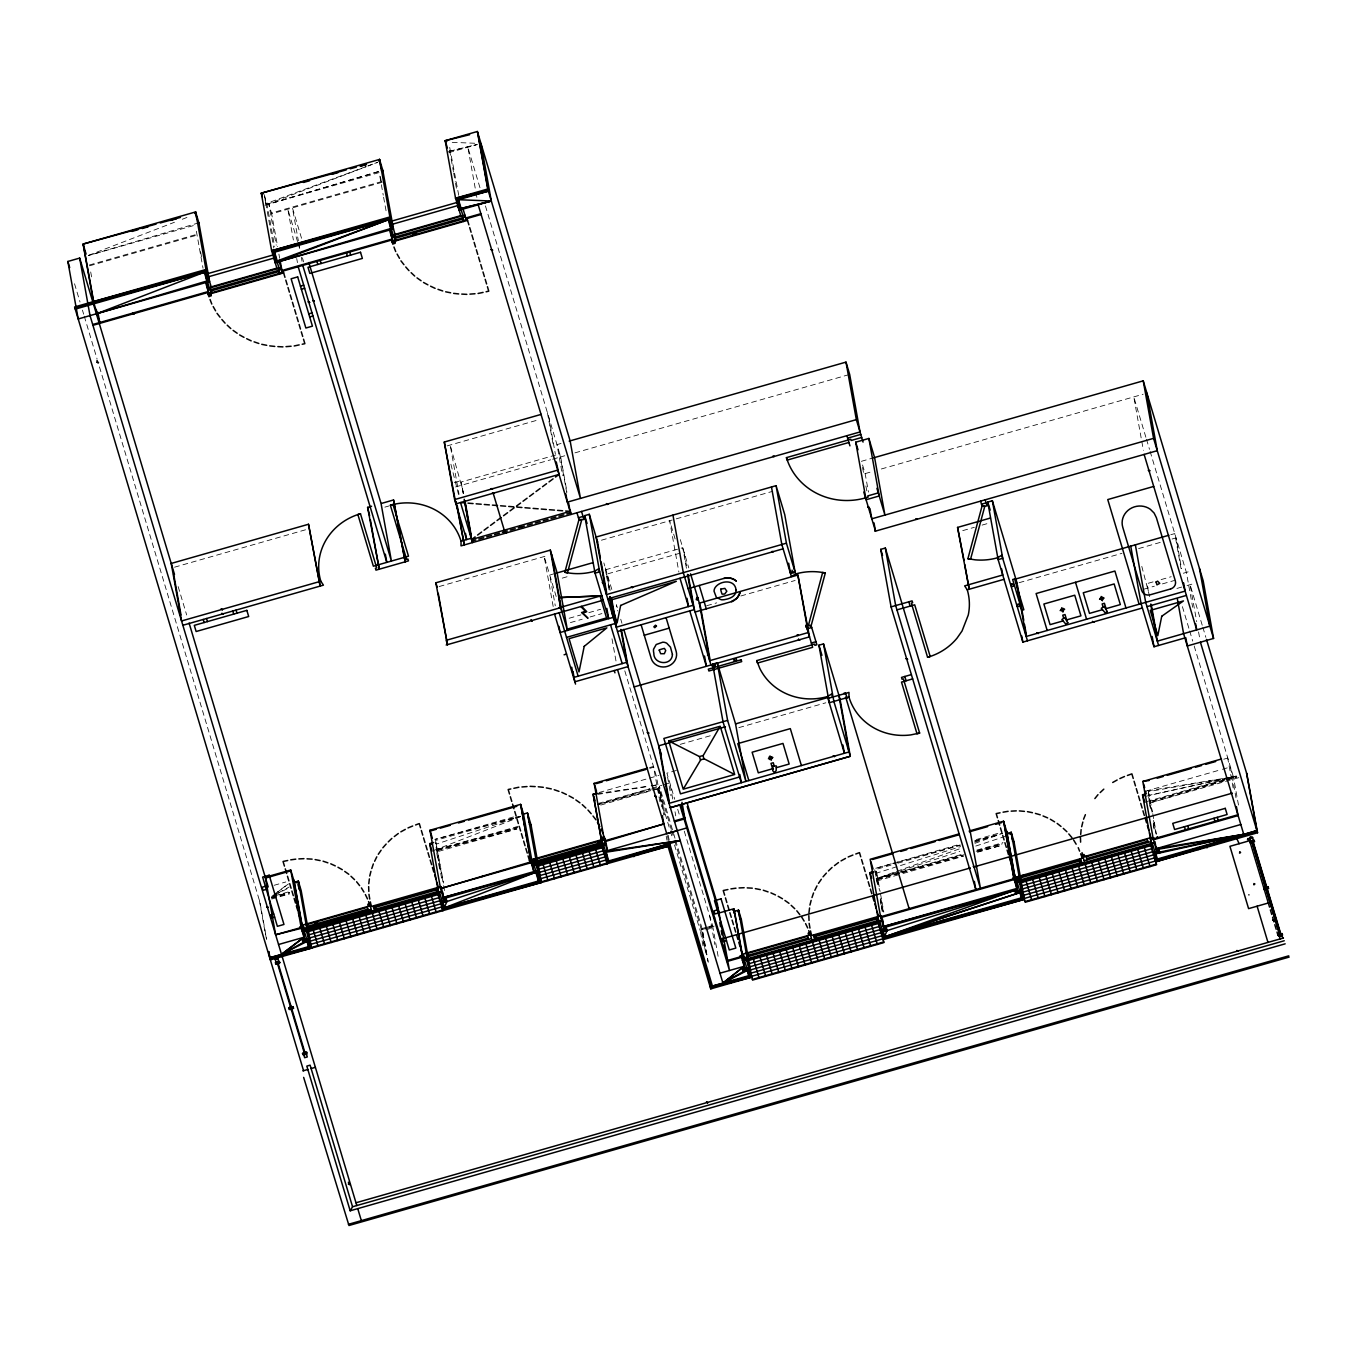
<?xml version="1.0" encoding="UTF-8"?>
<svg xmlns="http://www.w3.org/2000/svg" width="1357" height="1357" viewBox="0 0 1357 1357"><rect width="100%" height="100%" fill="white"/><g stroke="black" fill="none" stroke-linecap="round" stroke-linejoin="round"><path stroke-width="0.75" stroke-dasharray="5 3.75" d="M877.725 884.73L875.706 869.498L895.841 863.747M875.57 876.198L876.775 873.043L875.706 869.498L879.404 890.039M274.368 894.399L287.209 884.611M275.895 893.296L271.163 896.841L276.557 893.89M277.473 892.126L290.093 882.695M278.355 892.906L289.143 887.02M274.809 894.992L287.565 888.547M434.189 850.296L513.845 819.306M515.779 818.542L521.614 816.269M88.629 255.32L174.459 222.26M182.262 219.257L188.114 217.001M266.837 204.449L366.169 166.69M368.12 165.944L377.857 162.246L367.951 165.927M365.966 166.657L265.87 203.686L264.564 196.494M959.178 848.973L876.351 878.624L959.857 851.382M974.954 843.308L998.616 834.843M513.641 818.661L436.581 844.003L435.309 843.359M515.626 818.017L521.546 816.066M975.768 846.056L1005.588 836.268M875.519 872.398L876.775 873.043L960.62 846.581M974.597 842.171L1002.535 833.351L974.343 841.34M650.817 790.605L597.674 804.616L649.392 789.011M1224.506 780.665L1149.447 803.09L1239.06 777.561M1226.541 780.071L1236.685 777.035M198.868 222.802L88.68 255.489L195.272 225.075M378.45 171.559L266.922 204.602L378.705 171.508M1224.506 779.597L1150.346 801.512L1224.726 780.309M1226.507 779.003L1236.532 776.034M449.761 151.17L476.952 144.487M264.886 205.195L379.18 172.56L383.234 195.171M448.794 152.679L477.223 144.571M89.358 265.005L195.934 234.574M381.843 181.499L271.502 212.998L277.659 246.669M89.596 265.802L198.19 234.795M382.097 182.296L271.739 213.795L268.839 204.076L276.217 245.159M447.098 445.91L538.576 419.805M561.052 443.451L556.998 444.621L562.527 475.425M454.307 482.634L460.871 480.751L463.093 493.083M174.527 567.192L307.768 529.145M384.862 507.128L388.848 505.991M455.596 486.942L550.637 459.802M552.638 459.226L564.749 455.765M574.927 452.865L849.669 374.43M874.587 457.53L861.458 461.295L865.138 473.61L868.48 492.099M439.142 586.546L547.906 555.488M601.439 540.205L672.224 520.002M676.261 518.849L772.761 491.285M865.138 473.61L871.228 471.863M881.355 468.979L1143.154 394.225M555.284 573.434L549.738 575.012L555.284 605.833M562.256 578.133L570.347 575.809M679.976 553.198L607.173 573.994L610.141 590.431M569.126 618.266L580.949 614.891M588.819 612.652L600.642 609.276M570.415 622.592L582.238 619.216M590.108 616.96L601.931 613.585M962.741 530.621L974.343 527.313M982.078 525.108L989.813 522.886M706.675 605.731L716.717 602.864M740.854 595.977L795.134 580.474M1170.82 534.709L1174.755 533.589L1181.031 568.515M1019.107 582.696L1121.951 553.334M1138.608 548.584L1160.286 542.393M1172.109 539.017L1176.044 537.898L1181.591 568.702M1153.043 581.899L1146.97 583.629L1148.446 591.839M1161.117 579.592L1171.227 576.708M1183.355 573.231L1191.429 570.924M1143.663 589.243L1154.332 586.207M1162.406 583.9L1174.534 580.44M1176.926 588.429L1185.017 586.122M1187.036 585.545L1195.127 583.239M680.213 744.365L710.542 735.698M738.853 727.623L825.802 702.79M649.511 767.553L653.463 766.434L660.367 804.209M649.749 768.367L653.701 767.231M274.08 885.307L285.818 881.965M513.438 816.965L434.885 839.406L517.441 816.948M599.048 792.522L658.925 775.441M676.414 770.437L666.898 773.151L674.717 799.256M513.506 818.186L435.512 840.458L443.603 883.034M515.507 817.626L521.495 815.913M274.894 895.773L290.5 891.312M518.12 826.328L436.191 849.719L517.221 827.465M598.386 803.412L650.003 788.671M651.988 788.112L661.911 785.279M663.895 784.702L669.849 783.006L672.801 799.443M271.587 897.723L289.516 892.601M517.39 827.549L435.478 850.924L516.83 828.839M597.674 804.616L650.495 789.537M651.631 789.214L659.621 786.941M271.756 899.013L289.414 893.975M438.565 851.382L516.983 828.991M600.744 805.074L650.97 790.741M652.971 790.164L658.993 788.451L652.87 790.062M1223.743 759.208L1227.78 758.054M891.261 863.832L875.095 868.446L895.315 862.882M893.279 863.256L957.974 844.783M976.175 839.576L998.413 833.232M1145.732 791.165L1220.367 769.86M1222.386 769.283L1230.46 766.976L1236.006 797.797M897.859 863.188L960.247 845.36M684.284 831.179L712.578 925.542L702.061 928.544L707.981 961.401M960.824 854.656L876.401 878.759L898.724 872.568M976.904 850.059L1003.044 842.595M1147.038 801.495L1237.16 775.763M714.138 926.102L701.348 929.749L705.046 950.29M877.691 879.404L899.81 873.077M901.811 872.517L964.115 854.723M976.175 851.28L1002.297 843.817M1226.728 779.749L1236.787 776.866M702.994 945.727L700.416 931.343L701.722 930.97L674.65 840.645M705.691 929.833L713.612 927.577M876.775 880.998L900.997 874.078M903.016 873.501L963.572 856.216M977.702 852.179L1001.924 845.258M900.76 871.991L961.621 855.063M977.854 850.551L1002.212 843.766M897.384 862.306L960.213 844.936M974.411 841.018L998.735 834.301M877.742 879.421L900.115 873.246M902.151 872.687L963.182 855.843M977.413 851.908L1001.822 845.174M271.383 897.079L289.448 892.363M706.03 927.509L711.967 925.966M271.485 898.13L289.295 893.618M705.352 928.731L713.358 926.712M448.455 151.543L476.918 144.504M1145.495 796.322L1233.411 776.832L1238.585 805.583M1152.076 812.198L1148.378 791.657L1223.047 778.63M1225.117 778.273L1233.411 776.832L1193.329 643.133M1147.818 790.826L1227.152 777.849M1229.238 777.51L1233.411 776.832L1149.43 795.202L1148.175 794.557M597.826 794.371L649.274 786.263M651.326 785.924L659.553 784.634M597.284 793.608L649.121 786.042M651.19 785.737L659.485 784.516M452.237 142.349L476.867 143.333M1145.868 437.242L1133.774 396.906L1143.391 450.32M1146.478 439.261L1149.498 449.337M1150.108 451.355L1186.374 572.366L1192.667 607.291M1202.217 625.204L1190.072 584.68L1196.721 621.659M1202.828 627.222L1205.864 637.349M1182.405 606.664L1189.088 628.953M1189.682 630.971L1192.718 641.098M1141.797 566.378L1150.108 598.2M1148.378 791.657L1152.398 811.622M680.315 539.645L688.779 567.888M675.107 538.933L669.646 520.732L678.89 572.094M603.865 562.901L604.781 565.988M605.358 567.921L612.346 591.194M617.265 607.648L616.4 604.764L617.52 610.938M620.743 619.216L621.947 623.27M677.72 809.298L679.535 815.32M479.971 187.707L467.843 147.251L475.612 190.387M485.433 205.908L560.678 456.936L566.972 491.862M624.797 670.833L656.381 776.153L661.928 806.974M674.989 838.202L659.332 786.008L665.167 817.745M675.582 840.204L702.349 929.46L708.252 962.334M671.274 829.364L658.62 787.213L663.81 815.15M671.63 830.603L674.039 838.626M657.687 788.824L669.713 828.974M670.324 830.976L672.122 836.998M674.531 845.021L700.416 931.343M449.71 147.404L458.887 196.087M556.183 596.52L544.191 556.54L553.435 607.902M450.914 464.213L458.496 494.389M301.542 238.272L292.434 207.892L298.353 240.766M297.556 241.597L287.837 209.199L293.383 240.019M298.167 243.632L299.982 249.705M302.407 257.796L303.629 261.85M264.242 194.679L266.854 203.397L274.606 246.533M178.157 586.58L186.672 614.975M74.533 283.766L80.012 302M82.438 310.125L83.659 314.179M84.27 316.198L97.026 358.791M99.468 366.899L259.984 902.371L266.65 939.349M1227.542 757.257L1233.7 790.927M1198.57 631.938L1200.046 640.148M1152.772 813.691L1156.452 834.233M1153.552 820.408L1156.13 834.792M1148.548 796.61L1150.753 808.925M1153.348 823.309L1154.451 829.466M1149.243 802.208L1150.346 808.365M1153.297 824.802L1154.044 828.906M862.56 467.453L863.68 473.61M865.885 485.942L867.004 492.099M876.775 873.043L880.099 891.532M880.472 893.584L883.797 912.074M880.88 898.266L883.475 912.65M880.32 899.097L881.049 903.219M881.422 905.272L882.898 913.482M874.722 869.786L875.842 875.943M876.198 877.996L877.691 886.223M880.269 900.59L881.015 904.712M881.388 906.764L882.491 912.922M684.03 552.045L686.981 568.481M686.438 568.278L682.741 547.736L605.884 569.686L609.581 590.227M712.578 925.542L718.124 956.346M709.626 915.687L714.8 944.455M701.722 930.97L706.166 955.633M675.023 811.774L675.752 815.879M667.627 777.273L670.952 795.762M668.204 835.318L669.222 840.339M667.491 835.691L668.238 840.628M666.185 836.065L666.932 840.187M605.527 570.093L606.257 574.198M606.63 576.25L609.208 590.634M612.007 638.791L616.061 661.385M566.785 492.879L559.763 453.849L461.244 481.989L463.449 494.304M548.686 416.921L555.335 453.9M547.397 412.613L553.3 445.469M475.968 192.44L477.087 198.614M449.625 150.39L453.459 171.711M453.679 173.001L455.307 181.991M455.528 183.263L456.783 190.201M463.636 493.286L450.168 445.045L459.039 494.355M380.452 176.631L381.554 182.788M383.607 197.223L386.575 213.66M435.885 842.51L443.281 883.594M443.654 885.646L444.757 891.82M436.055 847.463L441.975 880.337M436.75 853.061L438.226 861.288M438.599 863.34L439.702 869.498M298.727 242.818L299.829 248.976M301.305 257.185L302.051 261.307M296.708 258.509L297.454 262.613M278.897 254.081L279.644 258.186M264.598 196.748L265.344 200.853M265.718 202.905L273.843 248.094M200.615 251.724L201.718 257.898M196.375 231.233L203.024 268.211M259.34 900.217L265.26 933.073M265.531 934.006L266.65 940.164M90.698 271.96L91.818 278.134"/><path stroke-width="1.5" d="M1080.443 837.337L1080.613 842.154M1080.698 834.436L1081.122 829.619M368.765 883.712L369.375 878.912M369.732 876.028L370.936 871.33M699.449 756.561L700.433 759.886L703.978 758.868L702.977 755.561L699.449 756.561L670.256 741.719M808.959 912.769L809.569 907.969M809.925 905.085L811.147 900.386M732.865 910.293L734.171 909.919L733.645 912.905L734.595 911.293L738.53 910.174L741.363 919.656L751.727 977.176L710.763 988.863L668.034 846.344M1081.682 826.769L1082.835 822.054M581.542 511.453L583.951 519.494L578.981 519.578L581.627 520.155L567.463 572.824L564.834 572.247L578.981 519.578L576.946 512.759M806.194 625.764L811.147 625.696L808.501 625.102L822.664 572.45L825.31 573.027L811.147 625.696L816.88 644.779L814.912 645.338L814.539 644.1L756.731 660.605L757.477 663.064L812.639 647.323L805.973 625.051M985.182 499.8L987.031 505.957L982.061 506.042L984.707 506.619L970.543 559.288L967.897 558.711L982.061 506.042L980.585 501.123M371.784 868.531L373.345 863.917M811.978 897.571L813.555 892.957M1083.564 819.221L1085.396 814.675M730.575 983.214L731.813 980.517M374.634 861.254L376.788 856.827M814.828 890.311L816.982 885.884M437.649 893.194L442.891 910.632L446.928 901.523L445.876 897.978L443.976 900.013L440.041 901.15L429.694 843.63L433.629 842.493M1177.316 598.725L1183.592 633.651L1243.758 834.351L1158.725 849.177L1158.522 852.077L1152.907 852.349L1156.842 851.212L1157.742 849.448L1158.522 852.077L1154.586 853.197L1152.907 852.349L1142.543 794.812L1146.495 793.692M873.823 871.55L869.888 872.67L880.235 930.19L884.187 929.07L886.053 927.018L887.122 930.563L883.085 939.672L1024.382 899.335L1014.035 841.815L1011.186 832.333L1007.25 833.452L1003.569 821.206L969.203 831.01M703.147 755.645L719.363 727.691M96.296 309.481L97.026 313.603L204.313 272.265L205.959 269.466L195.612 211.946L83.082 244.073L93.429 301.593L99.943 323.322L208.537 292.315L206.688 282.052M278.558 944.506L303.985 937.246L281.51 954.361L307.021 941.453L308.684 938.654L298.336 881.134L294.384 882.254L304.748 939.773L303.086 942.589L281.51 954.361L90.02 315.604L79.673 258.084L67.85 261.46L78.197 318.98L209.572 281.476L198.868 222.802L197.562 223.176M530.672 860.966L533.861 871.618L523.514 814.098L527.449 812.962L531.045 824.971L541.409 882.491L538.458 880.998L535.845 872.28L446.928 901.523L443.976 900.013L443.23 897.486L445.859 897.978L445.656 900.878L440.041 901.15L441.72 901.998L443.824 909.02L541.409 882.491L535.506 862.798L601.185 844.037L607.088 863.747L608.733 860.932L680.196 840.526L603.492 851.738L593.128 794.218L597.114 793.082M722.636 983.147L743.28 971.629L744.942 968.813L734.171 909.919M564.817 572.247A57.435 53.975 -10.2 0 0 594.485 571.297L598.708 568.753L722.925 983.062L747.232 970.509L748.877 967.694L738.53 910.174L737.58 911.785M1006.487 830.925L1016.834 888.445L883.424 926.543L886.053 927.018L885.867 929.918L881.914 931.038L884.018 938.06L1024.382 899.335L1021.431 897.825L1019.887 892.652L1016.647 892.584L1017.19 889.581L887.122 930.563L880.235 930.19L883.186 931.682L884.73 936.856L1019.887 892.652L1021.533 889.853L1011.186 832.333L1010.253 833.927L1007.25 833.452M1246.829 773.999L1257.549 832.757L1155.74 861.831L1157.385 859.015L1256.904 830.603L1246.557 773.083M194.662 213.541L195.612 211.946L199.208 223.939M378.569 161.042L379.519 159.431L383.115 171.44M381.453 170.677L382.776 170.304L393.462 228.96L275.234 262.715L271.637 250.706L261.29 193.186L379.519 159.431L389.866 216.95L388.204 219.766L275.234 262.715L277.049 268.754M268.584 951.562L269.975 958.653L311.516 948.136L301.169 890.616L298.336 881.134L297.387 882.728L294.384 882.254L290.72 870.007L265.293 877.25L275.641 934.786L301.305 928.324L290.72 870.007M352.549 1206.763L310.108 1065.16L306.818 1066.11L350.191 1210.783L352.549 1206.763L1284.265 940.757M1006.826 832.062L1017.597 890.972L1015.952 893.788L884.73 936.856L1022.703 898.47L1021.533 889.853L1017.597 890.972L1013.933 878.725L1003.569 821.206M684.064 787.738L700.636 759.971M382.844 847.786L386.168 844.054M378.281 854.282L381.13 850.211M818.475 883.339L821.324 879.268M823.037 876.826L826.362 873.111M1094.862 798.578L1097.983 794.676M1248.779 894.823L1249.017 894.874M828.448 870.94L832.045 867.445M388.255 841.9L391.851 838.405M1100.154 792.59L1103.818 789.146M281.51 954.361L303.985 937.246M719.973 973.206L744.179 966.303L722.925 983.062L744.179 966.303L733.832 908.766L717.683 913.38M834.47 865.613L838.49 862.543M394.276 836.574L398.296 833.503M464.569 500.479L471.591 539.509L475.12 536.88M477.562 535.065L481.616 532.046M484.059 530.231L488.113 527.211M490.539 525.396L494.61 522.377M497.035 520.562L501.106 517.543M503.532 515.728L507.603 512.709M510.028 510.894L514.099 507.874M516.525 506.059L520.596 503.04M523.022 501.225L527.093 498.206M529.518 496.391L533.572 493.371M536.015 491.556L540.069 488.537M542.512 486.722L546.566 483.703M549.008 481.905L553.062 478.868M555.505 477.07L559.033 474.441L556.268 461.906M1112.706 782.48L1117.15 780.004M400.841 831.841L405.302 829.398M407.982 827.94L412.698 826.006M841.035 860.898L845.496 858.438M848.176 856.979L852.908 855.046M1119.847 778.596L1124.512 776.509M1239.111 843.698L1236.855 838.66M535.845 872.28L444.536 907.816L442.993 902.642L441.72 901.998L442.891 910.632L441.398 902.405M415.581 824.954L419.279 823.597L420.534 827.736M855.775 853.994L859.49 852.637L860.728 856.793M1127.396 775.475L1131.874 773.863L1133.248 778.477M1019.887 892.652L1015.952 893.788L1014.883 890.243L884.73 936.856L1021.448 897.825L1020.6 891.447L1017.597 890.972M597.284 793.608L593.128 794.218L603.831 852.875L605.137 852.501L608.021 862.136L669.68 843.528L712.696 986.98M1155.74 861.831L1257.176 831.519L1156.69 860.219L1154.586 853.197L1243.758 834.351L1156.079 848.685L1156.418 849.838L1158.725 849.177L1159.794 852.722L1154.586 853.197L1155.74 861.831L1153.891 851.551M97.026 313.603L209.215 280.322L207.909 280.712L205.009 271.061L93.429 301.593M1154.586 853.197L1156.69 860.219L1256.904 830.603L1254.937 831.163M676.956 830.755L666.728 833.69L617.537 669.595M275.505 262.647L273.045 251.299M613.008 617.435L609.581 596.809M747.232 970.509L743.28 971.629L742.228 968.084L743.212 967.812L743.992 970.425L747.232 970.509L748.776 975.683L751.727 977.176L711.713 987.268L750.031 976.311L748.877 967.694L744.942 968.813L741.261 956.566L727.437 960.519M460.956 216.238L455.545 198.207L445.198 140.687L477.376 131.493L570.127 440.872L580.474 498.392L487.723 189.013L477.376 131.493M131.985 231.436L138.041 229.706M142.095 228.553L148.15 226.823M170.405 220.479L176.461 218.748M303.527 182.466L309.617 180.735M331.922 174.358L338.012 172.627M360.317 166.249L366.407 164.519M211.37 287.497L205.959 269.466L74.601 306.97L303.561 1070.707M274.894 261.579L276.217 261.206L274.589 252.215L277.201 260.917L274.894 261.579L273.317 251.571L388.204 219.766L277.201 260.917L275.234 262.715L393.123 227.823L390.816 228.485L388.204 219.766L274.589 252.215L271.637 250.706L389.866 216.95L395.277 234.998M480.972 143.503L491.319 201.023L458.496 199.7L455.545 198.207L487.723 189.013M74.974 308.192L205.026 271.078L206.926 280.984L209.215 280.322M75.246 309.125L204.313 272.265L206.926 280.984M457.665 201.989L459.141 210.216L491.319 201.023L460.108 208.69L458.496 199.7L488.367 191.167L477.749 132.732M207.248 273.775L272.927 255.014M391.155 221.259L456.834 202.515M208.181 276.845L273.86 258.101M392.071 224.346L457.767 205.585M211.183 286.887L276.862 268.143M395.091 234.388L460.769 215.627M207.434 288.634L280.984 267.617M391.325 236.118L464.891 215.118M207.977 290.466L281.544 269.466M391.885 237.967L465.451 216.967M92.7 324.527L208.299 291.518L206.451 281.255M281.849 270.518L392.207 239.019L390.358 228.739M465.756 218.019L480.87 213.694M211.302 290.856L278.948 271.553M395.209 238.357L462.856 219.037M412.816 233.998L415.276 233.285M465.994 218.816L481.107 214.491M92.938 325.324L99.943 323.322L97.857 312.246M207.825 293.519L211.438 292.501L210.064 287.871M283.359 271.96L279.746 272.994L278.372 268.381M391.732 241.02L395.345 239.985L393.954 235.372M467.266 219.461L463.653 220.479L462.262 215.865M211.862 292.705L279.508 273.402M395.769 240.206L463.416 220.886M207.553 292.603L208.113 294.452L283.63 272.876M391.461 240.087L392.003 241.936L467.537 220.377M209.436 294.605L210.861 293.655M209.928 295.3L210.98 294.995M393.835 242.784L394.887 242.496M300.44 286.14L303.731 285.191M301.356 289.211L304.647 288.278M308.751 313.84L312.025 312.907M309.667 316.91L312.958 315.977M465.519 533.42L466.621 539.577L454.629 499.563L444.282 442.043L541.324 414.343M569.194 441.127L845.988 362.115L849.669 374.43L860.016 431.95L461.024 545.87L461.041 541.172A57.401 53.941 -10.2 0 0 390.358 505.228L406.608 559.389L407.914 559.016L408.474 560.865L375.957 570.144L375.414 568.295L376.72 567.921L360.47 513.743L357.858 514.49L373.362 566.208L408.491 556.183L392.987 504.465L390.358 505.211M308.497 524.26L320.133 586.088L308.497 524.26L171.219 563.443L181.567 620.963L320.812 581.22A57.401 53.941 -10.2 0 1 360.487 513.76M370.376 519.901L379.248 569.211L367.611 507.382L371.597 506.246M381.571 503.396L393.547 499.97L405.183 561.798L393.547 499.97M454.629 499.563L557.744 470.133M559.033 474.441L455.918 503.871L444.282 442.043M845.988 362.115L856.335 419.635L567.345 502.141L565.852 493.914M461.041 541.172L471.218 538.271L464.196 499.24M471.591 539.509L570.11 511.368L568.634 503.159M472.049 541.036L475.832 539.967M478.784 539.119L483.703 537.711M486.671 536.863L491.59 535.472M494.542 534.624L499.478 533.216M502.429 532.368L507.348 530.96M510.3 530.112L515.236 528.721M518.187 527.873L524.43 526.092M527.381 525.244L532.317 523.836M535.269 522.988L540.188 521.58M543.156 520.749L548.075 519.341M551.027 518.493L555.963 517.085M558.914 516.237L563.833 514.829M566.785 513.998L570.568 512.912M182.856 625.272L323.424 585.155L320.812 581.22M847.616 438.158L860.762 434.41M848.922 442.467L787.179 460.091L786.432 457.631L850.805 439.261L851.178 440.482L861.678 437.48M589.294 514.303L599.641 571.84L595.045 573.146L584.697 515.626L589.294 514.303L597.589 542.02M578.438 517.729L583.035 516.423M868.87 438.447L879.217 495.967L866.088 499.732L855.724 442.195L868.87 438.447L874.587 457.53L884.934 515.066L876.91 488.283M438.243 593.28L447.488 644.643L435.851 582.798L550.314 550.128L557.133 572.908L567.48 630.428L560.662 607.648L550.314 550.128M776.068 485.67L596.113 537.05L606.46 594.57L786.415 543.19L776.068 485.67L784.736 514.608L795.1 572.128L790.503 573.434L788.654 563.172M873.62 457.818L1143.222 380.842L1203.201 580.932L1213.565 638.452L1187.29 645.966L1185.797 637.739M556.353 573.129L592.805 562.714M878.301 492.896L867.785 495.899L868.158 497.12L865.529 497.883A64.237 60.37 -10.2 0 1 786.449 457.631M601.609 595.621L558.931 607.8M560.662 607.648L446.199 640.317L447.488 644.643M601.863 595.876L558.965 597.572L600.048 595.927L606.528 617.944L567.124 629.19M1143.222 380.842L1153.569 438.362L871.805 518.815L869.956 508.536M446.182 645.016L603.153 600.184M607.749 598.878L783.108 548.805M874.994 531.265L1157.267 450.677L1146.919 393.157M992.357 500.767L1002.721 558.287L998.124 559.61L987.76 502.09L992.357 500.767L1017.105 583.273M981.501 504.193L986.098 502.887M688.101 588.65L723.892 578.421A12.993 12.196 -10.2 0 1 736.24 581M613.279 617.35L560.085 632.532L558.982 626.374M566.531 637.383L615.128 623.508L610.328 596.792M974.36 881.372L975.836 889.598L891.074 606.884L880.727 549.364L885.324 548.041L970.085 830.755L980.433 888.275L895.671 605.561L885.324 548.041M964.776 564.597L969.22 589.243L957.567 527.415L990.457 518.035M825.31 573.027A57.401 53.941 -10.2 0 0 795.643 573.977L791.419 576.521L781.819 544.496L771.471 486.976M797.865 575.012L699.347 603.153L709.694 660.672L808.212 632.549L797.865 575.012L809.501 636.857L634.143 686.913M617.537 631.514L694.377 609.564L688.101 574.639M695.106 612.024L732.39 601.388M564.088 654.786L566.548 654.091M1153.721 486.434L1107.753 499.563L1139.134 604.238M644.253 635.246L669.205 628.121M573.553 677.482L626.764 662.301L620.844 629.427M967.897 558.711L975.276 559.847A57.367 53.907 -10.2 0 0 997.565 557.761L1001.788 555.217L1027.453 640.792M807.11 628.851L811.707 627.528M891.074 606.884L912.091 600.88L912.65 602.729L911.327 603.102L927.577 657.28L930.207 656.534L914.703 604.815L896.96 609.87M927.577 657.28A57.35 53.89 -10.2 0 0 957.041 638.146L962.045 630.988L968.27 615.009A57.469 54.009 -10.2 0 0 967.253 589.803L1004.027 579.303M723.01 721.703L712.646 664.184L717.242 662.861L735.545 723.875L745.892 781.411L727.606 720.397L717.242 662.861M1168.835 535.269L1015.799 578.964L1026.163 636.484L1185.102 591.109L1183.626 582.882M811.35 643.014L815.947 641.691M911.378 674.599L901.523 677.414L902.083 679.263L903.389 678.89L919.639 733.068L910.818 734.9A57.384 53.924 -10.2 0 1 848.973 697.108L829.263 702.722L818.916 645.203L823.512 643.897L839.949 698.753L850.296 756.273L670.341 807.652M1060.156 610.565L1061.802 610.107M1063.006 609.751L1064.651 609.293M1099.56 599.319L1101.206 598.844M1102.41 598.505L1104.055 598.03M1062.938 620.963L1050.064 624.644L1043.872 604.018L1074.744 595.214L1080.935 615.841L1066.619 619.912M1102.342 609.717L1089.467 613.398L1083.276 592.772L1114.148 583.951L1120.339 604.577L1106.023 608.665M727.606 720.397L663.861 738.445L680.468 793.862L739.582 776.984M756.731 660.605L759.835 668.509A57.401 53.941 -10.2 0 0 827.414 696.565L831.637 694.021L832.57 697.108M725.418 726.775L658.688 745.824L669.052 803.344L849.007 751.965L838.66 694.445M735.528 723.892L828.55 697.328M997.565 557.761L1022.856 642.115L1142.39 607.987M1146.987 606.664L1186.391 595.418M827.957 698.414L848.99 692.409L848.956 697.108M912.667 678.907L901.506 682.096L917.01 733.815L919.639 733.068M520.834 805.159L531.181 862.696L440.55 888.564L429.965 830.247L520.596 804.362L523.514 814.098M662.335 815.727L663.81 823.953L604.51 840.882L594.162 783.362L647.543 768.13M265.531 878.064L290.958 870.804M430.203 831.044L436.242 829.314M440.262 828.177L450.337 825.293M458.395 822.987L464.433 821.273M468.47 820.12L516.813 806.312M596.368 783.6L602.304 781.903M606.257 780.784L645.796 769.487M265.395 886.308L262.105 887.241L263.037 890.328L266.311 889.378M292.671 881.236L293.977 880.863M1130.737 546.142L1141.101 603.678L1154.01 646.763L1184.882 637.96M768.401 758.767L770.047 758.309M771.251 757.952L772.896 757.494M772.608 768.757L758.292 772.845L752.117 752.219L782.989 743.415L789.163 764.025L776.289 767.706M273.707 914.007L270.416 914.957L271.332 918.027L274.623 917.095M670.341 807.652L850.296 756.273L833.86 701.416L823.512 643.897M368.239 904.966L369.291 904.661M602.067 838.202L603.119 837.914M603.611 838.609L602.186 839.542M302.153 925.203L371.123 905.509L370.359 901.879M529.417 860.321L604.934 838.762L605.493 840.611M306.275 924.694L367.357 907.256M533.538 859.812L601.185 840.492M529.688 861.237L533.301 860.219L534.675 864.833M605.222 839.678L601.609 840.712L602.983 845.326M275.641 934.769L301.067 927.526L304.748 939.773L307.734 940.248L309.837 947.271L311.516 948.136L306.292 930.698M315.146 923.506L317.606 922.794M437.683 888.513L373.311 906.9L374.43 910.581M440.55 888.564L530.943 861.882L520.596 804.362M597.979 842.748L600.456 842.035M674.327 820.951L684.708 817.983M306.835 926.543L367.917 909.105M534.081 861.661L601.745 842.341M681.994 802.36L684.946 818.797L683.843 818.237M604.747 841.679L663.81 823.953M674.565 821.748L684.946 818.797M304.256 928.612L371.241 909.495M531.503 863.731L605.069 842.731M371.292 909.682L305.613 928.425L306.122 930.088M305.8 929.019L371.479 910.259M535.676 863.391L601.355 844.631M302.17 931.224L441.415 891.464M532.046 865.579L605.612 844.58M304.324 931.258L439.634 892.635M536.185 865.071L601.863 846.31M306.716 932.089L438.074 894.585M536.592 866.461L602.271 847.718M307.649 935.177L439.006 897.672M537.525 869.549L603.203 850.788M686.761 827.957L603.492 851.738L606.121 852.213L680.196 840.526M311.533 948.136L308.684 938.654L304.748 939.773L308.684 938.654L309.837 947.271L308.582 946.626L307.021 941.453L303.798 941.385L303.001 938.756L303.086 942.589L302.034 939.044L304.324 938.382L293.638 879.726M302.017 939.044L304.324 938.382L303.798 941.385L307.734 940.248L308.582 946.626L269.687 957.737L309.837 947.271L269.975 958.653M527.449 812.962L538.152 871.635L443.569 898.639L441.381 887.224M603.831 852.875L606.121 852.213L608.733 860.932M308.565 938.247L439.922 900.743M538.441 872.619L604.119 853.875M303.086 942.589L307.021 941.453M309.481 941.334L440.838 903.83M539.374 875.706L605.052 856.946M310.414 944.404L441.771 906.9M540.29 878.776L605.968 860.016M605.239 853.468L607.088 863.747L605.137 852.501L606.121 852.213L608.021 862.136L669.968 844.461L670.324 845.682M311.33 947.491L442.687 909.987M541.206 881.846L606.884 863.103M275.217 959.501L277.846 958.737M277.761 964.454L277.167 963.623C271.163 964.98 284.291 961.231 278.473 963.249L278.422 964.267M290.313 1006.317L290.262 1007.335C284.461 1009.337 297.59 1005.588 291.585 1006.962L290.975 1006.131M291.433 1010.015L290.822 1009.184C284.817 1010.541 297.946 1006.792 292.145 1008.811L292.077 1009.829M1003.824 822.003L1014.171 879.523L880.744 917.62L870.159 859.286L959.094 833.893M1238.127 815.574L1153.399 839.762L1142.815 781.445L1221.487 758.987M716.462 904.033L717.327 903.796L687.236 803.429M872.415 859.507L892.635 853.74M900.726 851.433L906.781 849.703M910.818 848.549L935.092 841.628M939.129 840.475L959.348 834.691M969.458 831.807L987.642 826.617M995.733 824.31L1001.788 822.579M1149.108 780.512L1142.815 781.445M1157.182 778.206L1163.237 776.492M1167.257 775.339L1191.48 768.418M1195.5 767.265L1201.556 765.535M1205.593 764.381L1215.685 761.514M717.259 909.953L713.969 910.886L714.902 913.973L718.192 913.024M691.476 924.558L693.783 923.896M713.816 918.18L714.664 917.943M303.985 1051.879L303.934 1052.896C298.116 1054.898 311.245 1051.149 305.24 1052.523L304.63 1051.692M303.832 1054.932L306.445 1054.168M725.571 937.653L722.28 938.603L723.213 941.673L726.487 940.74M721.025 939.129L969.424 868.209M974.021 866.902L1231.477 793.387M302.899 1070.894L307.835 1069.486M311.109 1068.553L315.384 1067.331M808.433 934.006L809.501 933.718M1083.073 855.605L1084.124 855.3M742.347 954.259L811.316 934.566L810.553 930.936M1080.647 853.807L1082.004 857.268L1150.973 837.591M746.469 953.734L807.568 936.296M1086.126 856.759L1147.225 839.321M1240.807 824.496L1156.079 848.702L1158.725 849.177L1159.794 852.722L1156.842 851.212L1153.162 838.965L1153.874 837.761L1150.261 838.796L1151.652 843.409M877.877 917.569L813.505 935.94L814.624 939.638M1013.933 878.725L880.506 916.806L884.187 929.07L885.867 929.918L885.069 927.306L883.763 927.679L882.287 919.469M1016.546 877.962L1080.918 859.592L1082.021 863.289M1153.162 838.965L1237.889 814.777L1236.414 806.55M747.029 955.582L808.11 938.145M1086.686 858.608L1147.768 841.17M726.826 961.553L741.499 957.363M744.45 957.669L811.435 938.535M1084.107 860.694L1151.092 841.561M742.364 960.264L881.609 920.504M1015.036 882.406L1154.281 842.663M744.518 960.298L879.828 921.674M1017.19 882.457L1152.483 843.833M746.859 960.96L878.216 923.455M1019.514 883.119L1150.889 845.615M747.775 964.03L879.149 926.526M1020.447 886.189L1151.805 848.685M742.228 968.084L744.518 967.439L743.992 970.425L747.928 969.305L750.031 976.311L712.408 986.064L748.776 975.683L747.928 969.305L744.942 968.813M883.763 927.679L1017.19 889.581L883.424 926.543M748.708 967.117L880.065 929.613M1021.363 889.259L1152.721 851.755M749.624 970.187L880.981 932.683M1022.296 892.346L1153.654 854.842M750.557 973.274L881.914 935.77M1023.212 895.416L1154.57 857.912M751.473 976.345L882.83 938.84M1024.128 898.504L1155.502 861M1255.208 832.095L1257.176 831.519M752.389 979.432L883.763 941.928M1025.061 901.574L1156.418 864.07M1249.967 838.27L1252.596 837.506M1247.439 839.644L1249.576 839.033M1250.187 842.544L1254.445 841.323L1254.089 840.102L1250.136 841.221L1250.509 842.443M1250.272 842.85L1251.917 842.375L1265.402 887.393L1263.774 887.851M1254.547 841.628L1253.223 842.002L1266.726 887.02L1268.032 886.647M1263.859 888.173L1268.133 886.952L1268.49 888.173L1264.232 889.395M1264.317 889.7L1265.962 889.242L1279.447 934.244L1277.819 934.719M1268.591 888.496L1267.268 888.869L1280.771 933.87L1282.077 933.497M1268.303 902.999L1248.593 908.63L1229.917 846.327L1249.627 840.695L1269.541 907.138M1279.346 936.279L1281.975 935.533M355.992 1202.777L1280.143 938.925M1279.261 935.974L1280.177 939.044L1283.434 937.992M350.191 1210.783L1285.181 943.827M348.427 1224.319L1288.777 955.837M1289.15 957.075L348.97 1225.507L303.646 1077.39M389.866 216.95L391.8 228.197L390.816 228.485L388.916 218.562L271.637 250.706M93.803 302.815L204.313 272.265M262.376 196.816L261.29 193.186L346.222 169.913M350.259 168.794L356.331 167.132M360.368 166.029L366.441 164.367M156.123 224.092L83.082 244.073L86.085 254.098M160.177 222.989L180.464 217.425M538.152 871.635L443.23 897.486L537.796 870.482L538.152 871.635L539.713 881.643L443.824 909.02L442.993 902.642L446.928 901.523L441.72 901.998L445.656 900.878L444.875 898.266M608.021 862.136L669.34 845.971L270.348 959.891L268.856 951.664M488.367 191.167L457.224 199.055L458.802 209.063L491.319 201.023M447.369 147.93L445.198 140.687L469.607 134.716M455.545 198.207L488.096 190.251L457.224 199.055L460.125 208.69M1156.69 860.219L1155.842 853.841L1243.758 834.351M478.071 293.468L483.092 292.4M294.181 345.967L299.185 344.899M510.843 788.943L508.18 789.52L509.52 793.981M290.72 859.846L295.775 859.151M727.912 889.53L723.247 890.531L724.638 895.145M486.094 291.755L488.757 291.178L487.434 286.717M302.187 344.254L304.867 343.677L303.527 339.216M513.862 788.298L518.866 787.23M287.701 860.491L283.053 861.474L284.444 866.105M730.914 888.886L735.986 888.19M1000.058 812.809L996.191 813.606L997.429 817.762M1003.06 812.181L1008.115 811.316M469.912 294.13L475.018 293.74M286.005 346.646L291.11 346.239M521.936 786.958L527.042 786.568M298.845 858.913L303.951 858.659M739.039 887.953L744.145 887.699M466.842 294.367L461.753 294.096M282.951 346.883L277.846 346.612M530.095 786.331L535.201 786.602M1011.169 811.147L1016.291 810.858M871.601 878.352L869.888 872.67L873.637 872.483M458.683 293.926L453.628 293.383M274.776 346.425L269.721 345.882M538.254 786.772L543.326 787.314M307.021 858.828L312.11 859.134M747.215 887.885L752.304 888.173M464.942 502.921L460.515 502.565L472.507 542.579L471.778 538.475M467.995 503.159L473.084 503.566M476.137 503.82L481.226 504.227M484.279 504.482L489.368 504.889M492.421 505.126L497.51 505.533M500.563 505.788L505.635 506.195M508.688 506.432L513.777 506.84M516.83 507.094L521.919 507.501M524.972 507.739L530.061 508.163M533.114 508.4L538.203 508.807M541.256 509.062L546.345 509.469M549.398 509.706L554.487 510.113M557.54 510.368L562.629 510.775M565.682 511.012L570.11 511.368M1019.344 810.909L1024.433 811.384M1027.47 811.656L1032.44 812.69M445.656 291.806L450.643 292.79M261.748 344.322L266.735 345.306M315.129 859.592L320.116 860.575M546.311 787.908L551.298 788.892M755.323 888.631L760.31 889.615M1035.391 813.42L1040.242 814.811M435.105 288.346L430.576 286.208M437.972 289.329L442.738 290.975M254.064 341.845L258.831 343.474M554.216 789.723L558.982 791.368M561.849 792.352L566.378 794.49M763.296 890.243L768.062 891.888M770.929 892.872L775.492 894.942M323.085 861.186L327.868 862.831M330.735 863.815L335.281 865.885M251.198 340.861L246.669 338.707M1043.041 815.964L1047.672 817.898M427.896 284.834L423.52 282.46M243.989 337.35L239.612 334.958M869.888 872.67L871.567 873.518M739.684 918.808L741.363 919.656M445.198 140.687L446.877 141.535M261.29 193.186L262.97 194.051M1144.239 795.677L1142.543 794.812L1144.833 802.411M1012.356 840.95L1014.035 841.815M778.172 896.298L782.497 898.758M569.041 795.864L573.434 798.238M529.366 824.123L531.045 824.971M431.373 844.478L429.694 843.63L431.967 851.212M337.961 867.259L342.303 869.701M704.046 758.75L733.17 773.727M1239.823 852.043L1240.62 852.467L1239.535 853.129L1239.823 852.043M1050.352 819.255L1054.61 821.85M1057.154 823.411L1061.021 826.464M417.023 277.88L421.077 280.746M233.116 330.396L237.187 333.245M784.94 900.471L788.994 903.321M575.86 799.952L579.931 802.818M344.729 871.415L348.8 874.281M1063.277 828.398L1066.89 831.722M408.966 270.654L405.743 266.99M411.12 272.672L414.699 276.065M225.075 323.153L221.853 319.489M227.213 325.188L230.792 328.564M791.165 905.323L794.744 908.698M582.255 804.633L585.834 808.009M587.971 810.044L591.194 813.708M350.971 876.266L354.55 879.658M581.593 606.342L586.767 611.719L582.781 612.872L587.988 618.283L581.542 612.55L585.529 611.413L580.864 606.562M1068.79 833.944L1071.962 837.676M801.614 916.942L804.141 921.081M403.945 264.683L400.943 260.832M356.586 881.762L359.605 885.595M796.796 910.801L799.799 914.635M220.038 317.199L217.035 313.348M593.009 816.015L595.994 819.865M361.42 887.902L363.93 892.041M1073.658 840.051L1076.152 844.207M805.583 923.608L807.686 927.951M397.109 254.098L399.501 258.305M597.436 822.393L599.845 826.6M213.202 306.597L215.593 310.821M365.372 894.568L367.493 898.911M637.858 852.62L638.774 854.689M1078.238 847.684L1079.595 851.127M392.003 241.936L392.936 244.345M393.971 247.042L395.701 251.554M808.721 930.665L810.333 934.837M601.253 829.144L602.983 833.656M604.018 836.353L604.934 838.762M208.113 294.452L209.029 296.844M210.064 299.558L211.794 304.053M368.527 901.608L370.139 905.798M1197.841 847.463L1198.638 849.584M669.68 843.528L669.968 844.461M1153.569 438.362L1213.565 638.452M1206.475 639.384L1247.202 775.237M1144.121 454.425L1196.738 629.885L1195.619 623.728M1200.419 642.2L1257.549 832.757M1253.427 840.288L1252.494 837.201L1249.882 837.947L1250.798 841.035M1281.89 935.227L1282.806 938.298M1251.849 837.388L1250.255 836.845L1250.526 837.761M1252.816 841.798L1280.533 934.261M1252.155 841.985L1279.872 934.464M1264.181 888.072L1264.554 889.31M1278.226 934.922L1278.599 936.16L1282.535 935.041L1282.178 933.803L1277.904 935.024L1277.022 932.055M1270.373 909.902L1271.763 914.516M1272.595 917.281L1273.969 921.912M1274.8 924.677L1276.191 929.291M1248.203 838.355L1248.813 840.339M1257.108 906.205L1267.964 942.403M1217.263 817.321L1218.196 820.408M1213.989 818.254L1214.905 821.341M1158.607 645.457L1145.698 602.355L1135.351 544.836M1125.988 607.987L1114.911 571.043L1036.103 593.552L1047.18 630.479M1187.714 825.768L1188.63 828.839M1184.424 826.701L1185.356 829.772M1106.209 609.276L1104.411 603.288L1102.155 603.933L1103.105 607.105M1101.138 596.469L1101.613 597.996M1101.969 599.234L1102.427 600.778M1143.595 784.024L1144.663 787.603M1145.732 791.165L1146.071 792.301M1075.507 582.289L1086.584 619.233M1134.079 781.259L1135.47 785.873M1136.301 788.638L1137.675 793.251M1138.506 796.033L1139.897 800.647M1140.728 803.412L1142.119 808.026M1142.95 810.808L1144.324 815.421M1145.155 818.186L1146.546 822.817M1147.377 825.582L1148.751 830.196M1149.583 832.977L1151.245 838.507M1155.842 853.841L1157.385 859.015M1152.314 843.223L1154.875 851.772M1147.038 838.711L1148.141 842.409M1144.138 846.887L1150.041 866.597M1137.573 848.77L1143.476 868.463M1066.806 620.522L1065.008 614.534L1062.752 615.179L1063.701 618.351M1061.734 607.715L1062.192 609.259M1062.565 610.48L1063.023 612.024M1131.009 850.635L1136.912 870.346M1124.427 852.518L1130.33 872.212M1117.863 854.384L1123.766 874.095M1111.298 856.267L1117.201 875.96M1104.734 858.15L1110.637 877.843M1098.152 860.016L1104.072 879.726M987.76 502.09L990.186 510.13M1091.588 861.899L1097.491 881.592M1085.956 856.148L1087.059 859.846M1084.769 856.488L1083.191 856.946M1084.362 856.08L1083.87 854.469L1082.818 854.774L1083.514 856.844M1084.65 862.543L1083.276 857.912L1012.661 878.081L1012.95 878.997M1085.023 863.764L1090.926 883.475M1082.004 857.268L1082.292 858.201M1079.663 858.947L1079.935 859.88M1078.951 860.151L1079.222 861.084M1079.782 862.933L1080.053 863.849M1078.459 865.647L1084.362 885.341M1071.894 867.513L1077.797 887.224M1065.313 869.396L1071.233 889.089M957.567 527.415L964.047 560.492M1058.748 871.262L1064.651 890.972M967.253 589.803L964.64 585.868L1002.738 574.995L1001.619 568.837M1052.184 873.145L1058.087 892.838M1045.619 875.028L1051.522 894.721M1039.055 876.893L1044.958 896.587M1032.473 878.776L1038.393 898.47M1025.909 880.642L1031.812 900.353M1018.53 877.402L1018.802 878.335M1019.361 880.184L1019.633 881.1M1016.274 877.046L1017.665 881.66M1017.004 881.846L1019.565 890.413M998.26 820.527L999.651 825.158M1000.482 827.923L1001.856 832.536M1002.687 835.301L1004.078 839.932M1004.909 842.697L1006.3 847.311M1007.115 850.093L1008.505 854.706M1009.337 857.471L1010.728 862.085M1013.764 872.246L1015.019 876.401M1014.883 890.243L1015.952 893.788L1015.867 889.955L1016.664 892.584L1020.6 891.447L1022.703 898.47L884.018 938.06L883.186 931.682L887.122 930.563L881.914 931.038L883.085 939.672L881.965 933.514M856.335 419.635L863.069 442.094M908.8 601.813L910.106 606.121M855.724 442.195L858.014 449.829M846.887 435.699L849.94 445.859M863.781 492.031L875.502 531.13L874.01 522.903M880.727 549.364L882.542 555.42M904.814 676.481L906.103 680.79M942.911 920.25L943.556 922.404M845.699 693.359L846.989 697.668M845.954 697.956L909.122 908.647M818.916 645.203L821.935 655.312M786.415 543.19L795.643 573.977M792.013 570.177L792.709 572.484M827.414 696.565L844.41 753.271L842.934 745.061M870.923 861.882L873.077 869.023M881.49 916.535L881.219 915.602L810.604 935.77L811.995 940.384M861.559 859.558L862.95 864.188M863.781 866.953L865.155 871.567M865.987 874.332L867.377 878.963M868.209 881.728L869.583 886.342M870.414 889.123L871.805 893.737M872.636 896.502L874.01 901.116M874.841 903.898L876.232 908.512M877.063 911.276L878.301 915.432M879.641 921.064L882.203 929.63M877.606 916.637L878.98 921.25M875.91 918.129L876.181 919.045M876.741 920.894L877.012 921.827M871.465 924.745L877.385 944.438M864.901 926.61L870.804 946.321M858.336 928.493L864.239 948.187M851.772 930.359L857.675 950.07M801.393 765.552L790.317 728.624L737.767 743.619L748.843 780.563M845.207 932.242L851.11 951.936M838.626 934.108L844.546 953.818M832.062 935.991L837.964 955.684M774.202 765.908L773.253 762.736L770.997 763.38L772.795 769.368M825.497 937.874L831.4 957.567M769.979 755.917L770.437 757.443M770.81 758.682L771.268 760.225M818.933 939.739L824.835 959.433M815.489 935.38L815.761 936.296M816.32 938.145L816.592 939.078M814.217 934.736L814.505 935.652M811.316 934.566L811.588 935.482M812.368 941.622L818.271 961.316M810.129 934.905L808.551 935.346M809.807 934.99L809.247 932.887L808.195 933.175L808.891 935.261M807.381 935.685L808.484 939.383M699.262 585.461L706.285 608.835M805.804 943.488L811.707 963.199M690.56 573.824L700.636 607.461L709.881 658.823M799.222 945.371L805.125 965.064M712.646 664.184L714.427 670.087M710.983 664.981L683.3 572.62L672.953 515.1M792.658 947.237L798.561 966.947M679.993 578.252L688.491 606.579L687.015 598.352M689.78 610.887L706.386 666.287L704.537 656.025M722.959 721.568L741.295 782.718L739.819 774.491M786.093 949.12L791.996 968.813M779.529 950.986L785.432 970.696M772.947 952.868L778.867 972.562M666.066 617.656L676.125 651.207A12.976 12.196 -10.2 0 1 667.508 666.355A12.976 12.196 -10.2 0 1 651.36 658.908L641.115 624.78M766.383 954.751L772.286 974.445M759.818 956.617L765.721 976.311M753.254 958.5L759.157 978.193M733.832 908.766L734.595 911.293M746.299 953.123L747.402 956.821M744.993 959.518L743.619 954.887L740.006 955.922L740.277 956.855M744.348 959.704L746.91 968.253M725.469 897.91L726.843 902.541M727.674 905.306L729.065 909.919M729.896 912.701L731.27 917.315M732.102 920.08L733.492 924.694M734.324 927.476L735.715 932.089M736.546 934.854L737.92 939.468M738.751 942.25L740.142 946.864M740.973 949.629L742.635 955.175M687.253 806.567L719.142 912.973M680.722 804.684L727.674 961.316M679.857 804.938L729.489 970.492L717.327 903.796M623.779 629.343L661.419 754.933M584.697 515.626L587.072 523.531M594.485 571.297L608.682 618.656L606.833 608.394M610.531 624.814L622.168 663.607M478.19 204.771L571.026 514.456L570.296 510.351M668.984 844.733L712.069 988.49M614.263 670.545L614.958 672.851M466.978 218.528L468.877 224.838M469.709 227.62L471.1 232.234M471.914 234.998L473.305 239.612M474.136 242.394L475.527 247.008M476.358 249.773L477.732 254.387M478.563 257.168L479.954 261.782M480.785 264.547L482.159 269.178M482.99 271.943L484.381 276.557M485.212 279.321L486.603 283.952M463.076 209.08L466.282 219.732M458.496 199.7L461.109 208.418L458.802 209.063L457.326 200.853M461.109 209.64L462.924 215.678M462.483 217.815L463.602 221.496M559.152 612.753L578.15 676.176M554.555 614.059L575.538 684.098M521.97 526.787L522.428 528.331M520.189 525.634L520.647 527.161M594.162 783.362L596.537 791.301M594.027 797.17L595.112 800.783M604.238 839.966L607.427 850.618L605.578 840.339M603.763 839.101L602.864 837.082L601.813 837.371L602.508 839.457M603.644 845.14L605.459 851.178M600.998 839.881L602.101 843.579M493.202 493.236L505.194 533.25M594.603 845.92L595.112 847.582M595.282 848.193L600.523 865.613M588.039 847.786L588.531 849.448M588.717 850.059L593.942 867.496M581.475 849.669L581.966 851.331M582.153 851.942L587.377 869.362M394.836 237.119L395.939 240.817M391.817 228.197L388.916 218.562L273.317 251.571L276.217 261.206M391.495 229.52L393.309 235.558M394.768 241.156L393.191 241.597M394.446 241.241L395.124 243.327L394.073 243.615L393.513 241.512M389.527 230.079L392.716 240.732M574.91 851.551L575.402 853.214M575.589 853.807L580.813 871.245M568.329 853.417L568.837 855.08M569.024 855.69L574.248 873.111M561.764 855.3L562.273 856.962M562.443 857.556L567.667 874.994M555.2 857.166L555.692 858.828M555.878 859.439L561.103 876.876M548.635 859.049L549.127 860.711M549.314 861.322L554.538 878.742M542.071 860.915L542.563 862.577M542.749 863.188L547.974 880.625M533.352 859.202L534.454 862.899M534.03 865.02L535.828 871.058M349.75 251.995L350.666 255.082M510.351 796.763L511.742 801.376M512.573 804.141L513.947 808.755M514.778 811.537L516.169 816.151M517 818.916L518.374 823.529M519.205 826.311L520.596 830.925M521.427 833.69L522.818 838.304M523.649 841.086L525.023 845.699M525.854 848.464L527.245 853.095M528.077 855.86L529.959 862.17M346.459 252.945L347.392 256.015M435.851 582.798L437.141 587.106M320.184 260.442L321.117 263.512M316.91 261.375L317.826 264.462M308.836 262.563L381.063 503.532L391.427 561.052L302.781 265.412M298.184 266.718L386.813 562.375L385.337 554.148M367.611 507.382L369.63 515.796M283.087 271.044L284.97 277.354M285.801 280.119L287.192 284.733M288.023 287.514L289.397 292.128M290.228 294.893L291.619 299.507M292.45 302.289L293.841 306.903M294.673 309.667L296.047 314.281M296.878 317.063L298.269 321.677M299.1 324.442L300.474 329.056M301.305 331.837L302.696 336.451M279.186 261.596L282.375 272.248M277.218 262.155L279.016 268.194M278.592 270.314L279.695 274.012M429.965 830.247L432.34 838.185M441.296 887.478L441.025 886.562L370.41 906.713L371.801 911.344M440.313 887.766L443.976 900.013L442.501 891.803M421.365 830.518L422.739 835.132M423.571 837.897L424.962 842.527M425.793 845.292L427.184 849.906M428.015 852.688L429.389 857.302M430.22 860.067L431.611 864.68M432.442 867.462L433.816 872.076M434.647 874.841L436.038 879.455M436.869 882.237L438.107 886.392M439.447 892.024L442.009 900.573M437.412 887.597L438.786 892.211M435.716 889.072L435.987 890.005M436.547 891.854L436.818 892.77M431.085 895.06L436.309 912.498M424.52 896.943L429.745 914.381M417.956 898.826L423.18 916.246M411.392 900.692L416.616 918.129M404.81 902.575L410.035 919.995M398.246 904.441L403.47 921.878M210.946 289.635L212.048 293.316M207.587 282.035L209.402 288.057M210.539 293.757L211.234 295.826L210.182 296.131L209.283 294.113M205.619 282.595L208.808 293.248M391.681 906.323L396.906 923.744M385.117 908.189L390.341 925.627M378.552 910.072L383.777 927.493M375.278 906.323L375.567 907.256M376.11 909.105L376.398 910.021M374.023 905.696L374.295 906.612M371.123 905.509L371.394 906.442M371.971 911.938L377.195 929.375M369.935 905.848L368.358 906.306M369.613 905.95L369.053 903.83L368.001 904.135L368.68 906.205M367.17 906.646L368.29 910.326M364.728 911.548L365.237 913.21M365.406 913.821L370.631 931.258M358.163 913.431L358.655 915.093M358.842 915.704L364.066 933.124M351.599 915.297L352.091 916.959M352.277 917.569L357.502 935.007M345.017 917.179L345.526 918.842M345.713 919.452L350.937 936.873M338.453 919.045L338.962 920.708M339.131 921.318L344.356 938.756M331.888 920.928L332.38 922.59M332.567 923.201L337.791 940.622M236.067 610.09L236.983 613.177M232.776 611.023L233.709 614.11M325.324 922.811L325.816 924.473M326.002 925.067L331.227 942.504M318.759 924.677L319.251 926.339M319.438 926.95L324.662 944.37M312.195 926.56L312.687 928.222M312.873 928.816L318.098 946.253M297.912 884.493L299.49 889.751L298.336 881.134M306.088 924.083L307.208 927.781M304.799 930.461L303.425 925.847L299.812 926.882L300.084 927.798M304.138 930.648L306.716 939.214M285.275 868.87L286.649 873.484M287.48 876.266L288.871 880.88M289.703 883.644L291.077 888.258M291.908 891.04L293.299 895.654M294.13 898.419L295.504 903.033M296.335 905.814L297.726 910.428M298.557 913.193L299.948 917.824M300.779 920.589L302.441 926.136M206.501 618.521L207.434 621.608M203.228 619.471L204.144 622.541M79.673 258.084L174.51 574.418M189.098 623.084L268.211 886.986M282.154 956.515L356.823 1205.559M357.739 1208.629L361.352 1220.638M348.393 1182.201L349.088 1184.508M279.695 962.554L279.321 961.333L275.386 962.452L275.759 963.691M292.993 1006.894L293.349 1008.115M306.648 1052.455L307.021 1053.677L303.069 1054.813L302.713 1053.575M278.677 961.519L277.744 958.449L275.132 959.195L276.048 962.266M306.36 1053.863L307.276 1056.95L304.647 1057.697L303.731 1054.626M67.85 261.46L69.682 267.533M278.049 963.029L305.003 1052.913M97.009 360.334L97.704 362.641M277.405 963.216L304.341 1053.1M289.041 1008.014L289.414 1009.252M560.492 607.359L558.982 598.047M1082.038 852.62L1082.988 856.996M809.959 928.103L809.145 923.354M369.749 899.063L368.951 894.314M1199.52 568.617L1209.867 626.137L1157.317 641.149L1150.668 604.17M1151.228 604.374L1156.758 635.178M1152.161 636.501L1154.01 646.763M1156.096 847.107L1156.842 851.212M1154.943 841.611L1156.418 849.838M1017.462 585.325L1023.755 620.251M1024.484 624.356L1026.333 634.635M1021.736 635.941L1022.856 642.115M882.321 918.791L884.17 929.07M687.541 574.452L693.088 605.256L616.231 627.205L611.057 598.437M719.787 922.523L720.533 926.644M721.279 930.749L722.009 934.854M723.858 945.134L724.604 949.238M709.66 982.705L710.763 988.863M659.994 750.133L669.238 801.495M621.404 629.631L628.054 666.609L574.842 681.791L573.01 671.528M611.617 598.641L616.417 625.34M597.402 541.358L600.354 557.795M601.1 561.9L606.647 592.721M551.604 554.436L561.951 611.956M571.704 667.203L573.197 675.43M465.112 501.496L471.032 534.37M457.275 505.89L464.298 544.92L455.986 501.581M390.595 229.537L392.444 239.816L282.103 271.315L280.017 260.239M173.628 573.926L181.007 615.009M83.456 245.295L94.074 303.747M379.519 159.431L381.13 168.811M205.959 269.466L207.909 280.712M195.612 211.946L196.901 219.444M527.788 814.115L529.06 822.121M1011.186 832.333L1012.118 839.22M738.53 910.174L739.463 917.078M808.84 915.653L809.026 920.47M368.646 886.613L368.833 891.43M743.212 967.812L743.28 971.629M482.498 875.723L482.515 876.588M482.702 896.926L482.719 899.25M723.892 578.421A12.993 12.213 -10.2 0 1 736.291 581.05M659.214 650.139L660.689 653.718L664.319 653.718L665.744 650.546L664.438 648.425A28.429 26.716 -10.2 0 0 659.485 649.85L659.214 650.139M97.11 362.2L98.467 362.641L97.11 362.2M266.837 906.951L268.194 907.392L266.837 906.951M602.423 582.696L603.797 583.137L602.423 582.696M647.374 732.644L648.748 733.102L647.374 732.644M973.41 866.461L974.784 866.919L973.41 866.461M312.856 300.592L314.23 301.05L312.856 300.592M491.183 249.688L492.557 250.129L491.183 249.688M655.007 796.118L656.364 796.559L655.007 796.118M792.098 572.043L793.472 572.501L792.098 572.043M867.768 506.924L869.142 507.382L867.768 506.924M906.154 658.756L907.528 659.214L906.154 658.756M1148.412 470.319L1149.786 470.777L1148.412 470.319M348.478 1184.067L349.852 1184.525L348.478 1184.067M707.54 655.041L708.914 655.499L707.54 655.041M720.414 938.705L721.788 939.146L720.414 938.705M806.058 626.917L807.432 627.375L806.058 626.917M968.813 867.785L970.187 868.226L968.813 867.785M1272.968 920.114L1274.342 920.572L1272.968 920.114M308.26 301.916L309.633 302.357L308.26 301.916M1230.884 792.946L1232.258 793.404L1230.884 792.946M772.964 765.874L772.727 770.708L774.338 772.354L776.136 770.793L776.374 765.976L772.964 765.874M736.003 589.973C736.444 595.842 730.287 598.641 725.435 599.421A10.924 10.262 -10.2 0 1 721.229 599.726L716.36 597.368L714.053 591.245A7.65 7.192 -10.2 0 1 715.241 587.428C720.16 580.355 735.189 578.998 736.003 589.973M672.427 654.464C671.936 666.253 653.429 664.642 653.82 653.124A10.924 10.262 -10.2 0 1 653.582 649.155L656.211 644.507L662.742 642.2A7.684 7.209 -10.2 0 1 666.762 643.235L670.46 647.119L672.427 654.464M668.747 740.939L683.216 789.18L734.68 774.491L720.211 726.249L668.747 740.939M1064.024 609.395L1062.463 611.464L1060.699 609.615L1063.04 608.377L1064.024 609.395M715.224 665.507L713.663 667.576L711.899 665.727L714.24 664.489L715.224 665.507M733.594 658.959L734.307 661.368L736.647 660.113L736.257 658.773L733.594 658.959M769.232 757.155L769.962 759.564L772.303 758.309L771.912 756.969L769.232 757.155M1103.428 598.149L1101.884 600.218L1100.12 598.369L1102.461 597.114L1103.428 598.149M1156.079 581.983L1156.944 584.867L1159.76 583.374L1157.64 581.152L1156.079 581.983M584.205 646.373L579.015 671.919L569.058 638.672L606.85 627.867L584.205 646.373M620.658 605.443L617.096 622.948L610.277 600.167L676.329 581.305L620.658 605.443M1161.745 616.248L1157.809 635.653L1150.244 610.413L1183.457 600.93L1161.745 616.248M656.466 626.069L654.82 627.697L653.837 626.815L655.499 625.187L656.466 626.069M771.811 757.732L771.505 758.851L769.436 758.41L770.929 756.935L771.811 757.732M1061.496 609.072L1061.208 610.209L1063.26 610.65L1062.684 608.733L1061.496 609.072M1100.917 597.826L1100.612 598.963L1102.664 599.404L1102.97 598.284L1100.917 597.826M720.821 589.125L720.703 589.498A28.446 26.733 -10.2 0 0 722.094 594.145L724.706 594.044L726.826 591.228L724.859 588.378L720.821 589.125M740.057 592.483L737.055 598.081L731.542 601.626A12.993 12.196 -10.2 0 0 740.074 592.449M416.022 233.082L414.564 233.065L416.022 233.082M505.94 533.03L504.482 533.013L505.94 533.03M132.664 313.263L133.817 314.095L132.664 313.263M774.338 456.41L772.879 456.376L774.338 456.41M798.476 639.283L799.629 640.114L798.476 639.283M833.385 755.713L834.521 756.544L833.385 755.713M1022.957 875.418L1024.111 876.249L1022.957 875.418M1157.182 837.099L1158.335 837.931L1157.182 837.099M1205.898 846.785L1207.052 847.616L1205.898 846.785M1237.007 950.528L1238.144 951.359L1237.007 950.528M221.293 608.92L222.446 609.734L221.293 608.92M221.937 613.415L223.074 614.246L221.937 613.415M314.722 922.913L315.859 923.744L314.722 922.913M492.642 488.707L491.2 488.69L492.642 488.707M493.948 493.015L492.489 492.998L493.948 493.015M631.429 586.733L632.566 587.564L631.429 586.733M773.253 551.62L771.794 551.604L773.253 551.62M845.394 693.444L843.935 693.41L845.394 693.444M908.698 908.054L909.835 908.885L908.698 908.054M1037.036 632.667L1038.173 633.498L1037.036 632.667M1092.555 621.489L1093.691 622.32L1092.555 621.489M798.357 635.364L796.898 635.33L798.357 635.364M845.53 697.362L846.666 698.193L845.53 697.362M917.23 519.205L915.771 519.188L917.23 519.205M706.539 1101.986L707.692 1102.817L706.539 1101.986M530.977 620.081L532.131 620.912L530.977 620.081M606.511 503.617L607.648 504.431L606.511 503.617M597.555 842.154L598.708 842.985L597.555 842.154M632.718 855.707L633.855 856.538L632.718 855.707M1011.474 584.172L1011.61 586.682L1014.171 585.953L1012.916 583.764L1011.474 584.172M1020.328 605.29L1019.752 606.596L1017.122 606.206L1018.157 603.865L1020.328 605.29M1248.321 838.728L1248.694 839.966L1248.321 838.728M1067.857 622.812L1065.856 624.135L1061.903 619.538L1064.719 617.689L1067.857 622.812M1107.261 611.566L1105.277 612.889L1101.307 608.292L1104.14 606.426L1107.261 611.566M696.82 597.504L696.243 599.675L697.566 599.964L698.143 597.792L696.82 597.504M1254.699 883.984L1253.97 884.866L1253.902 883.543L1254.699 883.967M360.521 252.266L307.988 267.278L309.82 273.419L362.37 258.424L360.521 252.266M297.675 276.896L291.11 278.779L305.868 328.021L312.432 326.155L297.675 276.896M246.838 610.362L194.288 625.356L196.137 631.514L248.687 616.519L246.838 610.362M1014.612 578.964L1012.644 579.524L1021.872 610.311L1023.84 609.751L1014.612 578.964M741.159 659.773L708.32 669.154L708.88 671.003L741.702 661.622L741.159 659.773M1170.633 588.955L1150.125 594.807A6.836 6.429 -10.2 0 1 1141.729 590.532L1122.765 527.279A17.488 16.437 -10.2 0 1 1129.889 508.977A17.488 16.437 -10.2 0 1 1150.397 509.333L1154.112 513.048L1156.385 517.679L1175.349 580.932A6.836 6.429 -10.2 0 1 1170.633 588.955M269.195 875.197L262.63 877.08L277.388 926.322L283.969 924.456L269.195 875.197M436.971 889.717L374.583 907.545L375.126 909.377L437.531 891.566L436.971 889.717M538.458 880.998L444.536 907.816L539.713 881.643L536.829 872.008L538.458 880.998M721.059 898.843L714.494 900.709L729.269 949.968L735.833 948.102L721.059 898.843M1225.269 808.348L1172.736 823.36L1174.585 829.517L1227.118 814.505L1225.269 808.348M877.165 918.774L814.777 936.584L815.336 938.433L877.725 920.623L877.165 918.774M1080.206 860.796L1017.818 878.607L1018.361 880.456L1080.766 862.645L1080.206 860.796M878.047 922.862L746.689 960.366L752.592 980.076L883.95 942.555L878.047 922.862M1150.702 845.021L1019.344 882.525L1025.247 902.218L1156.605 864.714L1150.702 845.021"/></g></svg>
